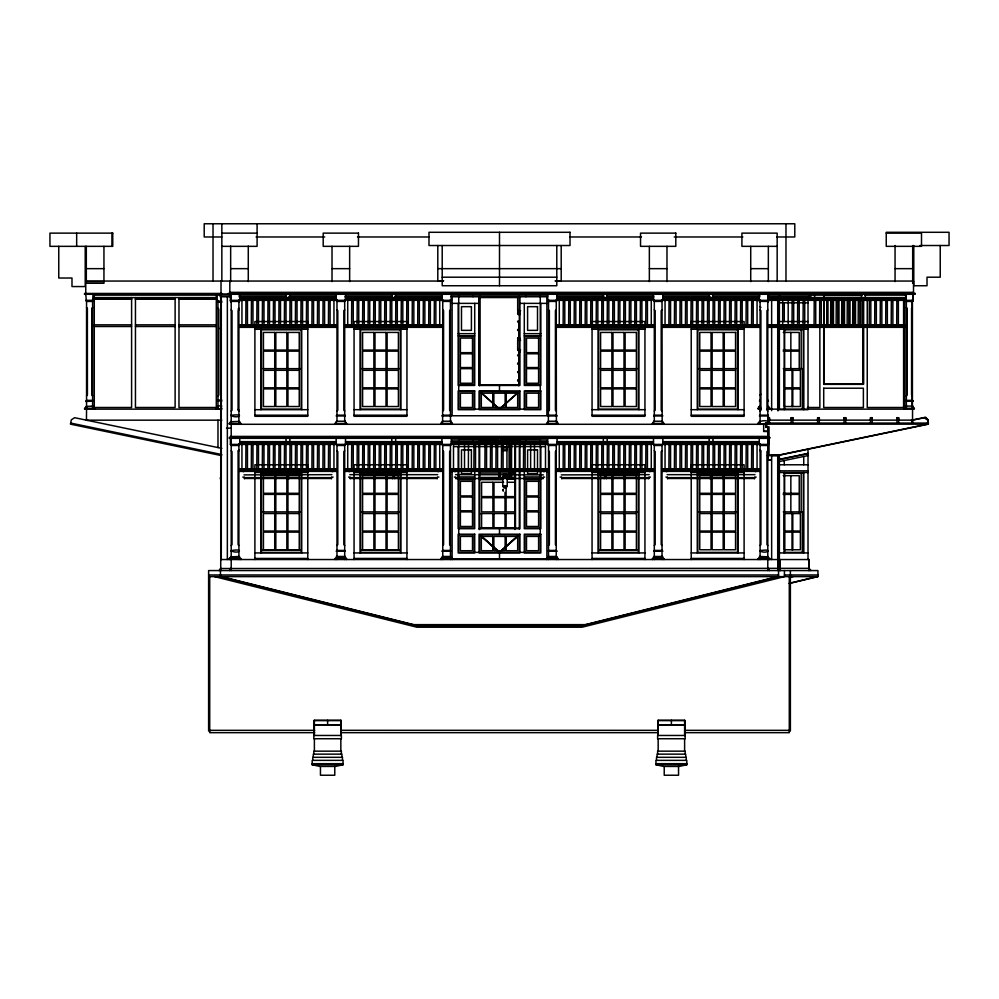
<?xml version="1.0" encoding="UTF-8"?>
<svg xmlns="http://www.w3.org/2000/svg" width="999" height="999" viewBox="0 0 999 999"><rect width="100%" height="100%" fill="white"/><g stroke="black" fill="none" stroke-linecap="round" stroke-linejoin="round"><path stroke-width="1.5" d="M479.12 385.464L479.12 296.765L479.12 385.452L519.88 385.452L519.88 296.753M479.67 296.765L479.67 384.915L519.33 384.902L519.33 295.929M765.734 427.46L765.734 423.064L928.346 423.064L928.346 424.163L777.16 455.656L767.157 455.656M766.832 426.873L766.832 424.163M769.455 420.142L769.455 417.694L767.794 417.694L767.794 419.83L769.442 419.83L769.455 423.101M765.734 425.911L765.734 427.085L768.069 427.085L768.069 460.064L771.103 460.064M769.442 419.83L769.455 417.694M791.196 423.101L791.196 417.694L792.844 417.694L792.856 420.142M792.856 423.101L792.844 417.694M817.644 423.101L817.644 417.694L819.292 417.694L819.292 420.142M819.292 423.101L819.292 417.694M844.093 423.101L844.08 417.694L845.741 417.694L845.741 420.142M845.741 423.101L845.741 417.694M870.529 423.101L870.529 417.694L872.177 417.694L872.189 420.129M872.189 423.101L872.177 417.694M896.977 423.101L896.977 417.694L898.625 417.694L898.625 420.129M898.625 423.101L898.625 417.694M912.537 420.167L912.537 423.264L912.549 409.14M518.506 312.1L517.957 312.774M779.857 568.331L779.969 569.018M239.323 421.428L230.657 421.778M768.256 556.868L759.677 556.48L758.291 558.716L769.592 558.716M768.069 568.331L768.518 569.105M778.546 568.331L779.957 570.566M519.318 391.708L479.67 391.508L479.67 409.14M780.419 570.566L780.306 569.617M653.483 294.28L653.483 300.337L913.236 300.337L912.537 301.436L913.236 294.28L912.549 301.436L906.23 301.436L905.544 294.28L906.23 301.436L905.544 300.337M912.549 301.436L913.236 294.28L912.537 301.436L913.236 300.337M769.455 558.716L769.355 557.966M810.763 570.566L810.489 569.617M86.051 401.036L86.364 400.399M217.507 400.674L217.757 400.075M442.282 415.821L442.532 415.234M548.064 415.821L548.314 415.234M759.615 415.821L759.864 415.234M905.881 400.999L906.13 400.399M86.239 406.468L92.895 406.081L94.268 408.316L84.903 408.316L86.276 406.468M220.729 568.331L219.043 570.566M230.744 556.868L239.323 556.48L240.709 558.716L229.408 558.716M336.763 550.474L336.438 551.161M654.083 550.474L653.771 551.161M229.645 557.966L229.545 558.716M442.257 551.123L442.532 550.474M548.039 551.123L548.314 550.474M239.748 300.337L238.911 301.436L231.156 301.386L230.382 300.337L345.517 300.337L345.517 294.28M238.911 302.26L239.748 301.149L239.748 294.28M345.517 300.337L344.692 301.436L336.938 301.386L336.151 300.337L336.151 294.28M451.298 294.28L451.298 300.337L450.474 301.436L442.719 301.386L441.933 300.337L441.933 294.28M345.517 438.336L345.517 444.405L344.692 445.504L336.938 445.454L336.151 444.405L336.151 438.336M451.298 438.336L451.298 444.405L450.474 445.504L442.719 445.454L441.933 444.405L441.933 438.336M768.618 300.337L767.794 301.436L760.039 301.386L759.252 300.337M767.794 302.26L768.618 301.149L768.618 294.28M768.618 438.336L768.618 444.405L767.794 445.504L760.039 445.454L759.252 444.393L759.252 438.336M336.763 415.234L336.438 415.909M654.083 415.234L653.771 415.909M229.82 422.527L229.545 423.464M758.703 407.38L758.291 408.316L761.113 408.316M759.402 406.768L760.089 406.081L758.84 408.316M92.607 307.492L91.783 308.329L91.783 395.092L92.607 395.916M86.551 395.916L87.413 395.092L87.375 308.329L86.551 307.492M238.087 309.153L238.911 308.329M238.911 309.852L238.087 310.677L238.087 410.239L238.911 411.076M217.982 395.916L218.806 395.092L218.806 309.153L217.982 308.329M231.206 411.076L232.03 410.239L232.03 310.677L231.206 309.852M344.692 309.852L343.868 310.677L343.868 410.239L344.692 411.076M238.087 450.736L238.911 449.912M238.911 450.736L238.087 451.56L238.087 544.667L238.911 545.491M336.975 411.076L337.799 410.239L337.799 310.677L336.975 309.852M450.474 309.852L449.637 310.677L449.637 410.239L450.474 411.076M231.206 545.491L232.03 544.667L232.03 451.56L231.206 450.736M344.692 450.736L343.868 451.56L343.868 544.667L344.692 545.491M442.757 411.076L443.581 410.239L443.581 310.677L442.757 309.852M556.243 309.852L555.419 310.677L555.419 410.239L556.243 411.076M336.975 545.491L337.799 544.667L337.799 451.56L336.975 450.736M450.474 450.736L449.637 451.56L449.637 544.667L450.474 545.491M548.526 411.076L549.363 410.239L549.363 310.677L548.526 309.852M662.025 309.852L661.201 310.677L661.201 410.239L662.025 411.076M442.757 545.491L443.581 544.667L443.581 451.56L442.757 450.736M556.243 450.736L555.419 451.56L555.419 544.667L556.243 545.491M654.308 411.076L655.132 410.239L655.132 310.677L654.308 309.852M767.794 309.852L766.97 310.677L766.97 410.239L767.794 411.076M548.526 545.491L549.363 544.667L549.363 451.56L548.526 450.736M662.025 450.736L661.201 451.56L661.201 544.667L662.025 545.491M760.089 395.092L760.913 394.268M760.089 411.076L760.913 410.239L760.913 310.677L760.089 309.852M654.308 545.491L655.132 544.667L655.132 451.56L654.308 450.736M767.794 450.736L766.97 451.56L766.97 544.667L767.794 545.491M912.412 307.492L911.587 308.329L911.587 395.092L912.412 395.916M906.355 395.916L907.179 395.092L907.179 308.329L906.355 307.492M760.089 545.491L760.913 544.667L760.913 451.56L760.089 450.736M85.452 408.316L86.588 407.28M216.883 408.316L217.982 407.28M229.957 423.464L231.069 421.228M335.739 423.464L336.838 421.228M441.521 423.464L442.619 422.44L442.757 299.575M547.29 423.464L548.389 422.44L548.526 299.575M653.071 423.464L654.17 421.228M758.84 423.464L759.952 421.228M905.256 408.316L906.355 407.28M519.13 391.508L499.5 408.953L479.87 391.508M519.13 534.752L499.5 552.197L479.87 534.752M230.045 422.39L229.408 423.464L240.709 423.464L240.072 422.39M229.683 557.779L230.482 557.267M230.045 569.492L229.508 570.566M758.928 407.242L758.428 408.316M230.482 569.105L230.931 568.331M760.089 400.025L759.402 401.123L760.089 401.123M585.402 624.637L777.434 576.623M789.173 583.316L817.157 576.623M789.36 583.466L817.931 576.623L817.931 570.566L208.616 570.566L208.616 731.018L209.715 731.018M758.79 407.242L759.677 406.081M335.327 766.433L343.044 764.772L343.044 760.364L312.188 760.364L312.188 764.772L319.905 766.433M679.095 766.433L686.812 764.772L686.812 760.364L655.956 760.364L655.956 764.772L663.673 766.433M912.124 423.139L911.513 420.192L924.612 417.47L925.786 417.47L927.996 419.792L928.333 423.064L927.172 423.064M912.199 420.229L925.786 417.47M779.295 454.982L927.247 424.163M779.37 459.328L808.016 453.384M779.37 459.602L808.016 453.633M779.37 461.538L808.016 455.581M790.259 577.21L793.106 576.623M241.945 299.488L240.297 299.2L241.945 299.2L241.945 325.125M252.959 299.488L251.311 299.488M263.986 299.488L262.462 299.513M275 299.488L273.351 299.488M286.014 299.488L284.365 299.488M297.04 299.488L295.379 299.488M308.054 299.488L306.406 299.488M319.068 299.488L317.557 299.513M330.095 299.488L328.434 299.488M346.066 299.2L347.727 299.2L347.727 325.125M369.755 299.488L368.107 299.488M380.644 299.513L379.121 299.488M391.795 299.488L390.147 299.488M402.809 299.488L401.161 299.488M413.836 299.488L412.312 299.513M424.85 299.488L423.201 299.488M435.864 299.488L434.215 299.488M557.617 299.2L559.278 299.2L559.278 325.125M564.785 299.488L563.136 299.488M575.799 299.488L574.15 299.488M586.688 299.513L585.164 299.488M597.839 299.488L596.191 299.488M608.853 299.488L607.205 299.488M619.88 299.488L618.356 299.513M630.893 299.488L629.245 299.488M663.398 299.2L665.047 299.2L665.047 325.125M670.566 299.488L668.905 299.488M681.443 299.513L679.932 299.488M692.594 299.488L690.946 299.488M703.621 299.488L701.96 299.488M714.635 299.488L712.986 299.488M725.649 299.488L724 299.488M736.538 299.513L735.014 299.488M747.689 299.488L746.041 299.488M777.035 299.513L775.661 299.513M810.089 299.513L808.715 299.513M865.184 299.513L863.798 299.513M903.745 299.513L902.372 299.513M241.945 443.544L240.297 443.269L241.945 443.269L241.945 469.193M247.452 443.544L245.804 443.544M252.959 443.544L251.311 443.544M258.479 443.544L256.818 443.544M263.986 443.544L262.462 443.581M269.355 443.581L267.844 443.544M275 443.544L273.351 443.544M280.507 443.544L278.858 443.544M286.014 443.544L284.365 443.544M291.533 443.544L289.872 443.544M297.04 443.544L295.379 443.544M302.547 443.544L300.899 443.544M308.054 443.544L306.406 443.544M313.561 443.544L311.913 443.544M319.068 443.544L317.557 443.581M324.45 443.581L322.927 443.544M330.095 443.544L328.434 443.544M347.727 443.544L346.066 443.269L347.727 443.269L347.727 469.193M353.234 443.544L351.573 443.544M358.741 443.544L357.093 443.544M364.248 443.544L362.6 443.544M369.755 443.544L368.107 443.544M375.262 443.544L373.751 443.581M380.644 443.581L379.121 443.544M386.288 443.544L384.627 443.544M391.795 443.544L390.147 443.544M397.302 443.544L395.654 443.544M402.809 443.544L401.161 443.544M408.329 443.544L406.668 443.544M413.836 443.544L412.312 443.581M419.205 443.581L417.694 443.544M424.85 443.544L423.201 443.544M430.357 443.544L428.708 443.544M435.864 443.544L434.215 443.544M453.496 443.544L451.848 443.269L453.496 443.269L453.496 469.193M464.523 443.544L462.862 443.269L464.523 443.269L464.523 469.193M475.399 443.581L473.888 443.544M486.55 443.544L484.902 443.544M492.057 443.544L490.409 443.544M497.577 443.544L495.916 443.544M503.084 443.544L501.423 443.544M525.112 443.544L523.601 443.581M530.494 443.581L528.971 443.269L530.631 443.269L530.631 469.193M559.278 443.544L557.617 443.269L559.278 443.269L559.278 469.193M564.785 443.544L563.136 443.544M570.292 443.544L568.643 443.544M575.799 443.544L574.15 443.544M581.306 443.544L579.795 443.581M586.688 443.581L585.164 443.544M592.332 443.544L590.671 443.544M597.839 443.544L596.191 443.544M603.346 443.544L601.698 443.544M608.853 443.544L607.205 443.544M614.373 443.544L612.712 443.544M619.88 443.544L618.356 443.581M625.249 443.581L623.738 443.544M630.893 443.544L629.245 443.544M636.4 443.544L634.752 443.544M641.907 443.544L640.259 443.544M647.427 443.544L645.766 443.544M665.047 443.544L663.398 443.269L665.047 443.269L665.047 469.193M670.566 443.544L668.905 443.544M676.073 443.544L674.55 443.581M681.443 443.581L679.932 443.544M687.087 443.544L685.439 443.544M692.594 443.544L690.946 443.544M698.101 443.544L696.453 443.544M703.621 443.544L701.96 443.544M709.128 443.544L707.467 443.544M714.635 443.544L712.986 443.544M720.142 443.544L718.493 443.544M725.649 443.544L724 443.544M731.156 443.544L729.645 443.581M736.538 443.581L735.014 443.544M742.182 443.544L740.521 443.544M747.689 443.544L746.041 443.544M753.196 443.544L751.548 443.544M911.513 420.192L912.699 420.079M221.84 233.129L257.093 233.129M886.25 233.129L921.503 233.129L921.503 246.341L886.25 246.341L886.25 232.292L949.05 232.292L949.05 245.517L919.942 245.517M221.84 236.975L204.208 236.975L204.208 223.764L794.792 223.764L794.792 236.975L776.623 236.975M256.081 236.975L324.725 236.975M357.492 236.975L429.258 236.975M569.667 236.975L641.433 236.975M674.2 236.975L742.844 236.975M221.84 246.341L257.093 246.341L257.093 223.764M777.16 246.341L741.907 246.341L741.907 233.129L777.16 233.129L777.16 281.056M86.314 268.656L103.946 268.656M230.657 268.656L248.276 268.656M332.018 268.656L349.65 268.656M437.799 268.656L561.201 268.656M649.35 268.656L666.982 268.656M750.724 268.656L768.343 268.656M895.054 268.656L912.686 268.656M442.207 277.198L556.793 277.198M443.668 280.781L437.799 280.781L437.799 245.517M555.332 280.781L561.201 280.781L561.201 245.517M443.181 281.056L85.764 281.056L85.764 293.444M555.319 281.056L913.511 281.056L913.511 293.444M86.314 281.606L103.946 281.606M229.82 292.345L913.511 292.345M221.84 293.444L84.515 293.444L84.515 294.28L221.84 294.28M221.016 294.006L230.382 294.006M94.156 295.105L231.206 295.092M238.911 295.092L286.401 295.105M289.51 295.105L336.176 295.105M345.517 295.105L392.17 295.105M395.279 295.105L441.945 295.105M451.286 295.105L547.714 295.105M557.055 295.105L603.721 295.105M606.83 295.105L653.483 295.105M662.824 295.105L709.49 295.105M712.599 295.105L760.089 295.092M767.794 295.092L823.988 295.105L823.988 324.663M824.35 295.105L861.475 295.105M864.922 295.105L906.355 295.105M823.713 295.442L861.987 295.442M231.194 296.753L220.18 296.753L220.18 295.105M238.986 296.753L286.401 296.753M288.848 296.753L336.176 296.753M344.955 296.753L392.17 296.753M394.83 296.753L441.945 296.753M450.936 296.753L547.714 296.753M557.055 296.753L603.896 296.753M606.83 296.753L653.846 296.753M662.824 296.753L710.039 296.753M712.599 296.753L759.989 296.753M767.794 296.753L809.665 296.753L809.665 295.105M479.67 297.14L519.468 297.14M94.268 297.577L216.296 297.577M239.748 297.577L336.151 297.577M345.517 297.577L441.933 297.577M479.532 297.552L517.832 297.552M557.067 297.577L653.483 297.577M662.849 297.577L759.252 297.577M768.618 297.577L905.531 297.577M94.268 298.963L131.593 298.963M135.452 298.963L175.112 298.963M178.971 298.963L216.296 298.963M239.748 298.963L336.151 298.963M345.517 298.963L441.933 298.963M557.067 298.963L653.483 298.963M662.849 298.963L759.252 298.963M768.618 298.963L905.531 298.963M94.268 299.238L131.593 299.238M135.452 299.238L175.112 299.238M178.971 299.238L216.296 299.238M768.618 299.513L905.531 299.513M85.739 300.337L93.444 300.337L93.431 294.28L92.745 301.436L86.426 301.436L85.739 294.28M347.078 300.337L451.298 300.337M547.702 294.28L547.702 300.337L651.922 300.337M217.158 295.092L217.158 301.149L221.84 301.149M221.84 302.26L217.982 302.26L217.158 301.149M779.37 302.809L803.733 302.809M805.157 302.809L808.016 302.809M452.122 303.371L479.12 303.371M519.88 303.371L546.878 303.371M520.616 310.739L517.682 310.739L517.682 296.753M518.219 310.851L519.88 310.851M518.219 311.064L519.88 311.064M517.794 311.863L519.88 311.863M518.781 312.774L517.682 312.774L517.682 313.611M517.794 313.798L519.88 313.798M518.219 314.61L519.88 314.61M779.37 321.541L803.733 321.541M805.157 321.541L808.154 321.541M518.781 322.028L517.682 322.028L517.682 321.203L518.781 321.203L518.781 340.035M94.268 324.85L131.593 324.85M135.452 324.85L175.112 324.85M178.971 324.85L216.296 324.85M238.911 324.85L336.975 324.85M344.692 324.85L442.757 324.85M556.243 324.85L654.308 324.85M662.025 324.85L760.089 324.85M767.794 324.85L906.355 324.85M238.911 325.125L336.975 325.125M344.692 325.125L442.757 325.125M556.243 325.125L654.308 325.125M662.025 325.125L760.089 325.125M767.794 325.125L906.355 325.125M94.268 326.511L131.593 326.511M135.452 326.511L175.112 326.511M178.971 326.511L216.296 326.511M238.911 326.511L336.975 326.511M344.692 326.511L442.757 326.511M556.243 326.511L654.308 326.511M662.025 326.511L760.089 326.511M767.794 326.511L906.355 326.511M238.911 326.785L336.975 326.785M344.692 326.785L442.757 326.785M556.243 326.785L654.308 326.785M662.025 326.785L760.089 326.785M767.794 326.785L906.355 326.785M238.911 327.335L336.975 327.335M344.692 327.335L442.757 327.335M556.243 327.335L654.308 327.335M662.025 327.335L760.089 327.335M767.794 327.335L906.355 327.335M221.291 327.61C219.955 326.91 219.955 329.957 221.291 329.258M518.781 328.808L517.957 329.633M254.895 329.258L307.779 329.258M354.058 329.258L406.943 329.258M592.057 329.258L644.942 329.258M691.221 329.258L744.105 329.258M779.37 329.258L808.016 329.258M518.781 329.633L517.682 329.633L517.682 330.457L518.781 330.457M784.028 329.807L803.346 329.807L803.346 409.14M783.253 332.43L799.225 332.43L799.225 350.062L783.253 350.062M458.179 333.666L474.712 333.666M524.288 333.666L540.821 333.666M458.179 335.876L474.712 335.876M524.288 335.876L540.821 335.876M458.728 336.426L474.163 336.426L474.163 384.902L458.728 384.902M540.272 336.426L524.837 336.426L524.837 384.902L540.272 384.902M518.781 337.237L517.957 338.062M518.781 338.062L517.682 338.062L517.682 338.886L518.781 338.886M518.056 338.236L519.88 338.236M518.543 339.31L519.88 339.31M518.543 339.573L519.88 339.573M518.056 340.11L519.88 340.11M520.616 340.322L517.682 340.322L517.682 349.937L520.616 349.937M518.294 350.249L519.88 350.249M518.294 350.711L519.88 350.711M783.253 351.161L799.225 351.161L799.225 368.656M518.868 351.948L519.88 351.948M518.781 355.731L517.682 355.731L517.682 354.907M518.781 362.512L517.957 363.336M518.781 364.16L517.682 364.16L517.682 363.336M261.501 368.656L301.174 368.656M360.664 368.656L400.337 368.656M598.663 368.656L638.336 368.656M697.826 368.656L737.499 368.656M783.253 368.656L802.334 368.656L802.334 409.14M518.781 370.929L517.957 371.765M518.781 371.765L517.682 371.765L517.682 372.59L518.781 372.59M518.781 379.358L517.957 380.182M518.781 380.182L517.682 380.182L517.682 381.019L518.781 381.019M458.728 391.508L474.163 391.508L474.163 409.14M540.272 391.508L524.837 391.508L524.837 409.14M217.932 400.025L221.84 400.025M86.588 400.349L92.657 400.349M906.355 400.349L912.462 400.349M221.84 401.123L217.295 400.811M767.794 401.123L768.481 401.123L767.844 400.025M85.902 401.448L93.307 401.136M221.84 406.081C217.57 404.445 211.988 410.689 221.84 408.316M807.467 407.492L819.854 407.492L819.854 326.511M768.905 408.316L769.63 408.054L768.955 407.242M84.653 409.14L84.653 408.316L84.628 409.14L221.84 409.14M761.051 409.14L758.154 409.14L758.154 408.316M767.282 409.14L914.347 409.14L914.347 408.316M254.895 409.69L307.779 409.69M354.058 409.69L406.943 409.69M592.057 409.69L644.942 409.69M691.221 409.69L744.105 409.69M336.938 415.172L344.742 415.172M254.895 415.197L307.779 415.197M354.058 415.197L406.943 415.197M442.707 415.172L450.512 415.172M548.488 415.172L556.293 415.172M592.057 415.197L644.942 415.197M662.062 415.172L654.258 415.172M691.221 415.197L744.105 415.197M760.089 415.172L767.844 415.172M791.196 419.83L792.844 419.83M817.644 419.83L819.292 419.83M844.08 419.83L845.741 419.83M870.529 419.83L872.177 419.83M896.977 419.83L898.625 419.83M221.84 420.167L86.451 420.167L86.551 409.14M912.674 420.129L767.794 420.142L767.794 417.694M766.121 423.464C748.326 425.599 765.833 416.758 769.592 422.952M928.346 424.163L765.734 424.163L765.734 423.064M766.233 424.288L229.27 424.288L229.27 423.464M765.734 426.873L769.043 426.873L769.043 454.982L780.394 454.982M226.511 428.146L231.194 428.146M763.661 431.218L768.069 431.218L768.069 427.085M768.069 431.493L763.661 431.493L763.661 424.288M767.794 436.413L230.382 436.413L230.382 437.512M497.977 439.173L458.728 439.173L458.728 552.385L540.272 552.385L540.272 439.173L501.023 439.173M479.67 440.059L498.064 440.059M500.774 440.134L515.059 440.059M479.67 440.384L498.613 440.384M500.474 440.384L519.468 440.384M239.748 441.645L336.151 441.645M345.517 441.645L441.933 441.645M451.298 441.645L547.702 441.645M557.067 441.645L653.483 441.645M662.849 441.645L759.252 441.645M239.748 443.019L336.151 443.019M345.517 443.019L441.933 443.019M451.298 443.019L547.702 443.019M557.067 443.019L653.483 443.019M662.849 443.019L759.252 443.019M468.506 443.581L470.029 443.269L468.506 443.244L468.369 469.193M230.382 438.336L230.382 444.405L345.517 444.405M347.078 444.405L451.298 444.405M452.847 444.405L546.153 444.405M547.702 438.336L547.702 444.405L651.922 444.405M653.483 438.336L653.483 444.405L768.618 444.405M453.633 446.603L479.12 446.603M480.594 446.603L502.235 446.603M508.416 446.603L513.049 446.603M515.472 446.603L518.044 446.603M519.88 446.603L545.367 446.603M502.809 446.84L507.217 446.84M503.346 446.953L506.68 446.953M503.346 447.165L506.68 447.165M502.909 447.964L507.105 447.964M502.909 449.9L507.105 449.9M503.346 450.711L506.68 450.711M771.103 459.79L768.069 459.79L768.069 455.656M779.37 464.785L808.154 464.785M238.911 468.918L336.975 468.918M344.692 468.918L442.757 468.918M450.474 468.918L548.526 468.918M556.243 468.918L654.308 468.918M662.025 468.918L760.089 468.918M238.911 469.193L336.975 469.193M344.692 469.193L442.757 469.193M450.474 469.193L548.526 469.193M556.243 469.193L654.308 469.193M662.025 469.193L760.089 469.193M238.911 470.566L336.975 470.566M344.692 470.566L442.757 470.566M450.474 470.566L548.526 470.566M556.243 470.566L654.308 470.566M662.025 470.566L760.089 470.566M238.911 470.841L336.975 470.841M344.692 470.841L442.757 470.841M450.474 470.841L548.526 470.841M556.243 470.841L654.308 470.841M662.025 470.841L760.089 470.841M779.37 470.841L808.016 470.841M242.22 471.041L244.705 471.041M286.713 471.041L289.186 471.041M331.193 471.041L333.678 471.041M348.002 471.041L350.474 471.041M392.482 471.041L394.967 471.041M436.975 471.041L439.448 471.041M453.771 471.041L456.256 471.041M498.264 471.041L500.736 471.041M542.744 471.041L545.229 471.041M559.552 471.041L562.025 471.041M604.033 471.041L606.518 471.041M648.526 471.041L650.998 471.041M665.322 471.041L667.807 471.041M709.814 471.041L712.287 471.041M754.295 471.041L756.78 471.041M238.911 471.391L336.975 471.391M344.692 471.391L442.757 471.391M450.474 471.391L548.526 471.391M556.243 471.391L654.308 471.391M662.025 471.391L760.089 471.391M243.057 471.59L243.856 471.59M287.55 471.59L288.349 471.59M332.03 471.59L332.829 471.59M348.838 471.59L349.638 471.59M393.319 471.59L394.118 471.59M437.812 471.59L438.611 471.59M454.62 471.59L455.407 471.59M543.593 471.59L544.38 471.59M560.389 471.59L561.188 471.59M604.882 471.59L605.681 471.59M649.362 471.59L650.162 471.59M666.171 471.59L666.97 471.59M710.651 471.59L711.45 471.59M755.144 471.59L755.943 471.59M254.895 472.502L307.779 472.502M354.058 472.502L406.943 472.502M592.057 472.502L644.942 472.502M691.221 472.502L744.105 472.502M779.37 472.502L808.016 472.502M479.47 473.051L514.91 473.051M784.028 473.051L803.346 473.051L803.346 552.385L783.641 552.385M503.184 474.338L506.843 474.338M503.671 475.412L506.356 475.412M287.949 475.661L299.238 475.661L299.238 493.294L287.949 493.294L287.949 478.608M503.671 475.674L506.356 475.774M711.051 475.661L699.762 475.661L699.762 493.294L711.051 493.294L711.051 478.608M783.253 475.661L799.225 475.661L799.225 493.294L783.253 493.294M503.184 476.211L506.843 476.211M503.184 476.573L504.095 476.573M505.919 476.573L506.843 476.573M502.809 476.798L507.217 476.798M458.179 476.91L474.712 476.91M524.288 476.91L540.821 476.91M242.794 477.097L244.131 477.097M287.287 477.097L288.611 477.097M331.768 477.097L333.092 477.097M348.576 477.097L349.9 477.097M393.057 477.097L394.393 477.097M437.537 477.097L438.873 477.097M454.345 477.097L455.681 477.097M498.838 477.097L500.162 477.097M543.319 477.097L544.655 477.097M560.127 477.097L561.463 477.097M604.607 477.097L605.943 477.097M649.1 477.097L650.424 477.097M665.908 477.097L667.232 477.097M710.389 477.097L711.713 477.097M754.869 477.097L756.206 477.097M221.291 477.46C219.955 476.76 219.955 479.807 221.291 479.108M288.911 477.372L289.048 478.733M392.757 477.372L392.619 478.733M394.68 477.372L394.817 478.733M479.47 477.46L502.584 477.46M507.205 477.46L514.91 477.46M604.183 477.372L604.183 478.733M606.243 477.372L606.381 478.733M710.089 477.372L709.952 478.733M244.43 477.647L331.468 477.647M350.199 477.647L437.25 477.647M561.75 477.647L648.801 477.647M667.532 477.647L754.57 477.647M244.43 478.484L331.468 478.484M350.199 478.484L437.25 478.484M455.981 478.484L543.019 478.484M561.75 478.484L648.801 478.484M667.532 478.484L754.57 478.484M507.217 478.671L514.56 478.671M507.217 478.946L514.56 478.946M458.179 479.108L474.712 479.108M479.12 479.108L503.271 479.108M524.288 479.108L540.821 479.108M458.728 479.657L474.163 479.657L474.163 528.146L458.728 528.146M479.67 479.657L502.547 479.657M540.272 479.657L524.837 479.657L524.837 528.146L540.272 528.146M503.633 482.28L493.993 482.28L493.993 496.603L505.007 496.603L505.007 492.307M507.517 482.28L514.585 482.28M502.809 486.038L507.217 486.038M503.421 486.813L506.593 486.725M503.421 487.175L504.22 487.175M505.806 487.175L506.593 487.175M503.983 488.036L506.031 488.036M783.253 494.393L799.225 494.393L799.225 511.888M514.585 496.603L506.106 496.603L506.106 486.575M514.585 497.702L506.106 497.702L506.106 511.888L514.585 511.888M261.501 511.888L301.174 511.888M360.664 511.888L400.337 511.888M598.663 511.888L638.336 511.888M697.826 511.888L737.499 511.888M783.253 511.888L802.334 511.888L802.334 552.385M479.67 513.536L514.76 513.536M514.585 527.722L506.106 527.722L506.106 513.536M479.67 528.146L519.33 528.146M479.12 528.696L519.88 528.696L519.88 439.997M458.728 534.752L474.163 534.752L474.163 552.385M479.67 552.385L479.67 534.752L519.33 534.752L519.33 552.385M540.272 534.752L524.837 534.752L524.837 552.385M261.501 550.174L301.174 550.174M336.938 550.424L344.742 550.424M360.664 550.174L400.337 550.174M598.663 550.174L638.336 550.174M442.707 550.424L450.512 550.424M548.488 550.424L556.293 550.424M654.258 550.424L662.062 550.424M254.895 552.934L307.779 552.934M354.058 552.934L406.943 552.934M592.057 552.934L644.942 552.934M691.221 552.934L744.105 552.934M779.37 552.934L808.016 552.934M239.048 557.679L231.069 557.679L231.069 556.48M442.619 557.679L450.611 557.679L450.611 556.48M548.389 557.679L556.381 557.679M662.162 557.679L654.17 557.679L654.17 556.48M254.895 558.441L307.779 558.441M354.058 558.441L406.943 558.441M592.057 558.441L644.942 558.441M691.221 558.441L744.105 558.441M220.729 559.54L809.115 559.54L809.115 570.566M208.616 574.974L778.546 574.974M784.44 574.974L817.931 574.974M208.616 576.623L817.931 576.623M412.5 624.637L586.5 624.637M314.385 720.554L341.109 720.554M658.166 720.554L684.615 720.554M314.111 724.737L341.109 724.737M657.891 724.737L684.889 724.737M314.385 724.962L340.834 724.962M658.166 724.962L684.615 724.962M209.715 730.331L314.673 730.331M340.834 730.306L658.166 730.331M684.615 730.331L789.285 730.331M789.285 731.018L790.384 731.018L790.384 570.566M314.673 732.667L209.715 732.667L209.715 576.623M340.834 732.667L658.166 732.667M684.615 732.667L789.285 732.667L789.285 576.623M312.188 763.673L343.044 763.673M655.956 763.673L686.812 763.673M312.188 764.772L343.044 764.772M655.956 764.772L686.812 764.772M825.236 299.513L826.76 299.2L826.76 325.125M786.675 299.513L788.186 299.2L788.186 325.125M781.031 299.488L782.679 299.2L782.679 325.125M771.665 299.2L770.142 299.513M757.055 299.488L758.703 299.2L757.055 299.2L757.055 325.125M652.934 299.2L651.273 299.2L651.273 325.125M441.383 299.2L439.722 299.2L439.722 325.125M335.602 299.2L333.953 299.2L333.953 325.125M757.055 443.544L758.703 443.269L757.055 443.269L757.055 469.193M651.273 443.544L652.934 443.269L651.273 443.269L651.273 469.193M545.504 443.544L547.152 443.269L545.504 443.269L545.504 469.193M534.477 443.544L536.138 443.269L534.477 443.269L534.477 469.193M506.943 443.544L508.591 443.269L506.943 443.269L506.943 469.193M439.722 443.544L441.383 443.269L439.722 443.269L439.722 469.193M333.953 443.544L335.602 443.269L333.953 443.269L333.953 469.193M86.326 420.129L87.937 420.467M221.84 448.364L74.588 417.694L71.329 419.83L70.43 424.138L221.616 455.631M70.654 423.064L221.84 454.557M768.343 406.768L769.492 407.567M240.21 422.39L239.236 421.615M221.578 576.623L413.611 624.637M214.56 576.623L416.895 627.21L582.105 627.21L784.44 576.623L784.44 570.566M928.071 420.492L924.612 417.47M768.955 569.492L769.492 570.566M924.412 417.694L927.671 419.83L928.346 423.064M912.636 400.399L912.949 401.086M768.019 415.234L768.331 415.909M662.237 415.234L662.562 415.909M556.468 415.234L556.78 415.909M662.237 550.474L662.562 551.161M450.686 415.234L450.999 415.909M556.468 550.474L556.78 551.161M344.917 415.234L345.229 415.909M450.686 550.474L450.999 551.161M344.917 550.474L345.229 551.161M92.832 400.399L93.144 401.086M479.67 391.508L499.5 409.328L519.33 391.508L519.33 409.14M479.67 534.752L499.5 552.385L519.33 534.752L499.5 552.572L479.67 534.94M912.412 407.28L913.511 408.316M767.794 407.28L769.043 408.316M769.043 423.464L767.931 421.228M663.261 423.464L662.162 422.44L662.025 299.575M557.479 423.464L556.381 422.44L556.243 299.575M451.71 423.464L450.611 421.228M345.929 423.464L344.83 421.228M238.911 422.44L240.16 423.464M92.607 407.28L93.719 408.316M760.089 306.668L760.913 307.505M760.089 449.912L760.913 450.736M238.087 409.415L238.911 410.239M809.665 569.018L809.39 568.331L220.467 568.518M760.089 302.26L759.252 301.149L759.252 294.28M653.483 300.337L654.308 301.436L662.062 301.386L662.849 300.337L662.849 294.28M547.702 300.337L548.526 301.436L556.281 301.386L557.067 300.337L557.067 294.28M653.483 444.405L654.308 445.504L662.062 445.454L662.849 444.405L662.849 438.336M547.702 444.405L548.526 445.504L556.281 445.454L557.067 444.405L557.067 438.336M231.206 302.26L230.382 301.149L230.382 294.28M230.382 444.393L231.206 445.504L238.961 445.454L239.748 444.393L239.748 438.336M503.246 491.046L503.046 489.423L503.096 490.646M896.977 417.694L896.977 420.129M870.529 417.694L870.529 420.129M844.08 417.694L844.093 420.142M817.644 417.694L817.644 420.142M791.196 417.694L791.196 420.142M940.234 245.517L940.234 277.198L927.01 277.198L927.01 285.739L913.785 285.739L913.785 245.517M913.098 401.136L905.668 401.136M912.686 245.517L912.686 283.254M912.412 300.15L912.412 407.679M912.137 300.736L912.137 406.044M906.355 299.725L906.355 407.679M904.707 299.962L904.707 324.85M904.707 326.511L904.707 407.492L867.244 407.492L867.244 326.511M904.42 408.316L904.42 409.14M903.596 299.962L903.596 324.85M903.596 326.511L903.596 407.492M898.376 325.125L898.376 299.2L896.865 299.176L896.715 325.125M895.054 245.517L895.054 281.606M892.869 325.125L892.869 299.2L891.345 299.176L891.208 325.125M887.349 325.125L887.349 299.2L885.838 299.176L885.701 325.125M881.842 325.125L881.842 299.2L880.331 299.176L880.194 325.125M876.335 325.125L876.335 299.2L874.824 299.176L874.687 325.125M870.828 325.125L870.828 299.2L869.317 299.176L869.18 325.125M867.244 299.962L867.244 324.85M865.321 294.28L865.321 297.577M863.523 300.674L863.523 384.265M863.386 299.712L863.386 384.353L823.713 384.353L823.713 295.105M863.111 299.775L863.111 324.663M863.111 327.784L863.111 383.803L824 383.803L823.988 327.784M861.463 294.28L861.463 297.577M861.038 299.488L861.038 325.125M859.814 325.125L859.814 299.2L858.291 299.176L858.153 325.125M855.531 299.488L855.531 325.125M854.295 325.125L854.295 299.2L852.784 299.176L852.646 325.125M853.883 299.488L853.883 325.125M850.024 299.488L850.024 325.125M848.788 325.125L848.788 299.2L847.277 299.176L847.14 325.125M844.517 299.488L844.517 325.125M843.281 325.125L843.281 299.2L841.77 299.176L841.633 325.125M842.856 299.488L842.856 325.125M838.998 299.488L838.998 325.125M837.774 325.125L837.774 299.2L836.263 299.176L836.126 325.125M833.491 299.488L833.491 325.125M832.267 325.125L832.267 299.2L830.743 299.176L830.606 325.125M831.842 299.488L831.842 325.125M827.984 299.488L827.984 325.125M821.24 325.125L821.24 299.2L819.729 299.176L819.592 325.125M815.733 325.125L815.733 299.2L814.222 299.176L814.085 325.125M814.635 294.28L814.635 297.577M810.776 294.28L810.776 297.577M808.84 294.28L808.84 295.105M808.84 559.54L808.84 570.566M808.016 296.753L808.016 324.575M808.016 449.238L808.016 559.615M804.719 325.125L804.719 299.2L803.208 299.176L803.059 325.125M803.733 329.258L803.733 409.69M803.733 456.481L803.733 464.785M803.733 472.502L803.733 552.934M801.173 329.807L801.173 368.743M801.173 473.051L801.173 511.988M799.212 325.125L799.212 299.2L797.689 299.176L797.552 325.125M793.693 325.125L793.693 299.2L792.182 299.176L792.045 325.125M792.794 370.304L792.794 387.799M792.794 388.898L792.794 406.531M792.794 513.536L792.794 531.031M792.794 532.13L792.794 549.762M792.02 370.304L792.02 387.799M792.02 388.898L792.02 406.531M792.02 513.536L792.02 531.031M792.02 532.13L792.02 549.762M790.846 332.43L790.846 350.062M790.846 351.161L790.846 368.656M790.846 475.661L790.846 493.294M790.846 494.393L790.846 511.888M785.976 223.764L785.976 281.056M784.64 329.807L784.64 409.14M784.64 473.051L784.64 552.385M784.252 302.809L784.252 321.541M784.252 329.258L784.252 409.69M784.252 460.527L784.252 464.785M784.252 472.502L784.252 552.934M780.057 295.105L780.057 296.753M779.819 559.54L779.819 569.18M779.707 559.54L779.744 569.53M779.37 296.753L779.37 324.575M779.37 455.194L779.37 559.615M778.82 295.105L778.82 296.753M778.546 570.566L778.546 576.623L581.668 625.836L417.332 625.836L220.454 576.623L220.454 570.566M778.271 296.753L778.271 410.676M778.271 570.566L778.271 455.432L771.653 455.432L771.653 559.54M777.984 559.54L777.984 569.18M777.709 296.753L777.709 410.676M777.709 455.432L777.709 559.54M771.653 296.753L771.653 410.676M769.73 408.316L769.73 409.14M769.73 558.716L769.73 559.54M768.343 246.341L768.343 281.606M768.481 415.959L759.402 415.959M767.931 406.081L767.931 407.28M767.931 556.48L767.931 557.679L759.952 557.679L759.952 556.48M767.794 294.28L767.794 423.064M767.794 427.322L767.794 437.512M767.794 438.336L767.794 558.004M767.794 558.716L767.794 570.566M760.089 299.575L760.089 422.777M760.089 443.693L760.089 557.979M760.089 558.716L760.089 559.54M758.154 423.464L758.154 424.288M758.154 558.716L758.154 559.54M754.982 474.65L667.12 474.65M754.57 477.397L754.57 478.733M753.196 325.125L753.196 299.2L751.685 299.176L751.548 325.125M753.196 469.193L753.196 443.269L751.685 443.244L751.548 469.193M750.724 246.341L750.724 281.606M747.689 325.125L747.689 299.2L746.178 299.176L746.041 325.125M747.689 469.193L747.689 443.269L746.178 443.244L746.041 469.193M744.105 324.65L744.105 321.541L691.221 321.541L691.221 324.65M744.105 559.54L744.105 464.785L691.221 464.785L691.221 559.54M742.182 325.125L742.182 299.2L740.671 299.176L740.521 325.125M742.182 469.193L742.182 443.269L740.671 443.244L740.521 469.193M738.049 329.258L738.049 409.69M738.049 472.502L738.049 552.934M736.675 325.125L736.675 299.2L735.152 299.176L735.014 325.125M736.675 469.193L736.675 443.269L735.152 443.244L735.014 469.193M735.564 368.656L735.564 351.161L724.275 351.161L724.275 368.656M735.564 511.888L735.564 494.393L724.275 494.393L724.275 511.888M731.156 325.125L731.156 299.2L729.645 299.176L729.507 325.125M731.156 469.193L731.156 443.269L729.645 443.244L729.507 469.193M725.649 325.125L725.649 299.2L724.138 299.176L724 325.125M725.649 469.193L725.649 443.269L724.138 443.244L724 469.193M723.176 368.656L723.176 351.161L712.15 351.161L712.15 368.656M723.176 511.888L723.176 494.393L712.15 494.393L712.15 511.888M720.142 325.125L720.142 299.2L718.631 299.176L718.493 325.125M720.142 469.193L720.142 443.269L718.631 443.244L718.493 469.193M714.635 325.125L714.635 299.2L713.124 299.176L712.986 325.125M714.635 469.193L714.635 443.269L713.124 443.244L712.986 469.193M712.986 294.28L712.986 297.577M712.986 438.336L712.986 441.645M711.051 368.656L711.051 351.161L699.762 351.161L699.762 368.656M711.051 511.888L711.051 494.393L699.762 494.393L699.762 511.888M709.128 294.28L709.128 297.577M709.128 325.125L709.128 299.2L707.604 299.176L707.467 325.125M709.128 438.336L709.128 441.645M709.128 469.193L709.128 443.269L707.604 443.244L707.467 469.193M703.621 325.125L703.621 299.2L702.097 299.176L701.96 325.125M703.621 469.193L703.621 443.269L702.097 443.244L701.96 469.193M698.101 325.125L698.101 299.2L696.59 299.176L696.453 325.125M698.101 469.193L698.101 443.269L696.59 443.244L696.453 469.193M697.277 329.258L697.277 409.69M697.277 472.502L697.277 552.934M692.594 325.125L692.594 299.2L691.083 299.176L690.946 325.125M692.594 469.193L692.594 443.269L691.083 443.244L690.946 469.193M687.087 325.125L687.087 299.2L685.576 299.176L685.439 325.125M687.087 469.193L687.087 443.269L685.576 443.244L685.439 469.193M686.263 760.364L686.263 757.317L656.518 757.317L656.518 760.364M685.714 757.317L685.714 754.145L657.067 754.145L657.067 757.317M685.164 754.145L685.164 751.161L657.617 751.161L657.617 754.145M684.889 735.426L684.889 720.329L657.891 720.329L657.891 735.426M684.615 720.354L684.615 735.464M684.615 738.736L684.615 751.161M681.58 325.125L681.58 299.2L680.069 299.176L679.932 325.125M681.58 469.193L681.58 443.269L680.069 443.244L679.932 469.193M676.073 325.125L676.073 299.2L674.55 299.176L674.412 325.125M676.073 469.193L676.073 443.269L674.55 443.244L674.412 469.193M671.39 720.329L671.39 724.962M670.566 325.125L670.566 299.2L669.043 299.176L668.905 325.125M670.566 469.193L670.566 443.269L669.043 443.244L668.905 469.193M667.532 477.397L667.532 478.733M666.982 246.341L666.982 281.606M663.948 423.464L663.948 424.288M663.948 558.716L663.948 559.54M662.712 415.959L653.621 415.959M662.712 551.211L653.621 551.211M662.025 444.543L662.025 557.979M662.025 558.716L662.025 559.54M658.166 720.354L658.166 735.464M658.166 738.736L658.166 751.161M654.308 299.575L654.308 421.353M654.308 444.543L654.308 557.979M654.308 558.716L654.308 559.54M652.384 423.464L652.384 424.288M652.384 558.716L652.384 559.54M649.35 246.341L649.35 281.606M649.213 474.65L561.338 474.887M648.801 477.397L648.801 478.733M647.427 325.125L647.427 299.2L645.903 299.176L645.766 325.125M647.427 469.193L647.427 443.269L645.903 443.244L645.766 469.193M644.942 324.65L644.942 321.541L592.057 321.541L592.057 324.65M644.942 559.54L644.942 464.785L592.057 464.785L592.057 559.54M641.907 325.125L641.907 299.2L640.396 299.176L640.259 325.125M641.907 469.193L641.907 443.269L640.396 443.244L640.259 469.193M638.885 329.258L638.885 409.69M638.885 472.502L638.885 552.934M636.4 325.125L636.4 299.2L634.889 299.176L634.752 325.125M636.4 368.656L636.4 351.161L625.112 351.161L625.112 368.656M636.4 469.193L636.4 443.269L634.889 443.244L634.752 469.193M636.4 511.888L636.4 494.393L625.112 494.393L625.112 511.888M630.893 325.125L630.893 299.2L629.382 299.176L629.245 325.125M630.893 469.193L630.893 443.269L629.382 443.244L629.245 469.193M625.386 325.125L625.386 299.2L623.875 299.176L623.738 325.125M625.386 469.193L625.386 443.269L623.875 443.244L623.738 469.193M624.013 368.656L624.013 351.161L612.986 351.161L612.986 368.656M624.013 511.888L624.013 494.393L612.986 494.393L612.986 511.888M619.88 325.125L619.88 299.2L618.356 299.176L618.219 325.125M619.88 469.193L619.88 443.269L618.356 443.244L618.219 469.193M614.373 325.125L614.373 299.2L612.849 299.176L612.712 325.125M614.373 469.193L614.373 443.269L612.849 443.244L612.712 469.193M611.888 368.656L611.888 351.161L600.599 351.161L600.599 368.656M611.888 511.888L611.888 494.393L600.599 494.393L600.599 511.888M608.853 325.125L608.853 299.2L607.342 299.176L607.205 325.125M608.853 469.193L608.853 443.269L607.342 443.244L607.205 469.193M607.205 294.28L607.205 297.577M607.205 438.336L607.205 441.645M603.346 294.28L603.346 297.577M603.346 325.125L603.346 299.2L601.835 299.176L601.698 325.125M603.346 438.336L603.346 441.645M603.346 469.193L603.346 443.269L601.835 443.244L601.698 469.193M598.114 329.258L598.114 409.69M598.114 472.502L598.114 552.934M597.839 325.125L597.839 299.2L596.328 299.176L596.191 325.125M597.839 469.193L597.839 443.269L596.328 443.244L596.191 469.193M592.332 325.125L592.332 299.2L590.821 299.176L590.671 325.125M592.332 469.193L592.332 443.269L590.821 443.244L590.671 469.193M586.825 325.125L586.825 299.2L585.302 299.176L585.164 325.125M586.825 469.193L586.825 443.269L585.302 443.244L585.164 469.193M581.306 325.125L581.306 299.2L579.795 299.176L579.657 325.125M581.306 469.193L581.306 443.269L579.795 443.244L579.657 469.193M575.799 325.125L575.799 299.2L574.288 299.176L574.15 325.125M575.799 469.193L575.799 443.269L574.288 443.244L574.15 469.193M570.292 325.125L570.292 299.2L568.781 299.176L568.643 325.125M570.292 469.193L570.292 443.269L568.781 443.244L568.643 469.193M564.785 325.125L564.785 299.2L563.274 299.176L563.136 325.125M564.785 469.193L564.785 443.269L563.274 443.244L563.136 469.193M561.75 477.397L561.75 478.733M558.179 423.464L558.179 424.288M558.179 558.716L558.179 559.54M556.93 415.959L547.839 415.959M556.93 551.211L547.839 551.211M556.793 245.517L556.793 285.739L442.207 285.739L442.207 245.517M556.243 444.543L556.243 557.979M556.243 558.716L556.243 559.54M548.526 444.543L548.526 557.979M548.526 558.716L548.526 559.54M546.878 296.753L546.878 415.759L452.122 415.759L452.122 296.753M546.878 442.644L546.878 439.997L452.122 439.997L452.122 442.644M546.878 470.904L546.878 558.99L452.122 558.99L452.122 470.904M546.603 423.464L546.603 424.288M546.603 558.716L546.603 559.54M543.431 474.887L455.569 474.65M543.019 477.397L543.019 478.733M540.821 303.371L540.821 385.452L524.288 385.452L524.288 303.371M540.821 446.603L540.821 528.696L524.288 528.696L524.288 470.841M540.272 295.929L540.272 409.14L458.728 409.14L458.728 295.929M525.949 295.105L525.949 296.753M525.949 438.336L525.949 439.997M525.112 469.193L525.112 443.269L523.601 443.244L523.464 469.193M519.33 439.173L519.33 529.045M518.781 309.977L518.781 313.761M518.781 349.288L518.781 353.509M518.781 354.907L518.781 385.801M515.472 439.997L515.472 528.446M514.922 444.617L514.922 529.458M514.585 471.153L514.585 477.385M511.55 444.667L511.55 478.946M510.039 444.667L510.039 478.946M509.078 444.667L509.078 477.385M508.316 439.173L508.316 439.997M507.217 439.997L507.217 442.732M505.007 513.536L505.007 527.722L493.993 527.722L493.993 513.536M503.084 469.193L503.084 443.269L501.56 443.244L501.423 469.193M502.809 439.997L502.809 442.732M501.423 438.336L501.423 441.645M500.599 477.397L500.599 478.733M499.912 477.097L499.912 471.59L499.1 471.59L499.088 477.097M499.5 232.292L499.5 285.739M499.5 385.452L499.5 390.959M499.5 528.696L499.5 534.203M499.5 552.934L499.5 558.99M498.401 477.397L498.401 478.733M497.577 438.336L497.577 441.645M497.577 469.193L497.577 443.269L496.053 443.244L495.916 469.193M492.894 513.536L492.894 527.722L481.593 527.722L481.593 513.536M492.057 469.193L492.057 443.269L490.546 443.244L490.409 469.193M486.55 469.193L486.55 443.269L485.039 443.244L484.902 469.193M479.67 295.929L479.67 385.726M479.67 439.173L479.67 529.458M479.12 439.997L479.12 529.52M475.536 469.193L475.536 443.269L474.026 443.244L473.888 469.193M474.712 303.371L474.712 385.452L458.179 385.452L458.179 303.371M474.712 470.841L474.712 528.696L458.179 528.696L458.179 446.603M473.051 295.105L473.051 296.753M473.051 438.336L473.051 439.997M455.981 477.397L455.981 478.733M452.397 423.464L452.397 424.288M452.397 558.716L452.397 559.54M451.161 415.959L442.07 415.959M451.161 551.211L442.07 551.211M450.474 299.575L450.474 421.353M450.474 444.543L450.474 557.979M450.474 558.716L450.474 559.54M442.757 444.543L442.757 557.979M442.757 558.716L442.757 559.54M440.821 423.464L440.821 424.288M440.821 558.716L440.821 559.54M437.662 474.65L349.787 474.65M437.25 477.397L437.25 478.733M435.864 325.125L435.864 299.2L434.353 299.176L434.215 325.125M435.864 469.193L435.864 443.269L434.353 443.244L434.215 469.193M430.357 325.125L430.357 299.2L428.846 299.176L428.708 325.125M430.357 469.193L430.357 443.269L428.846 443.244L428.708 469.193M424.85 325.125L424.85 299.2L423.339 299.176L423.201 325.125M424.85 469.193L424.85 443.269L423.339 443.244L423.201 469.193M419.343 325.125L419.343 299.2L417.832 299.176L417.694 325.125M419.343 469.193L419.343 443.269L417.832 443.244L417.694 469.193M413.836 325.125L413.836 299.2L412.312 299.176L412.175 325.125M413.836 469.193L413.836 443.269L412.312 443.244L412.175 469.193M408.329 325.125L408.329 299.2L406.805 299.176L406.668 325.125M408.329 469.193L408.329 443.269L406.805 443.244L406.668 469.193M406.943 324.65L406.943 321.541L354.058 321.541L354.058 324.65M406.943 559.54L406.943 464.785L354.058 464.785L354.058 559.54M402.809 325.125L402.809 299.2L401.298 299.176L401.161 325.125M402.809 469.193L402.809 443.269L401.298 443.244L401.161 469.193M400.886 329.258L400.886 409.69M400.886 472.502L400.886 552.934M398.401 368.656L398.401 351.161L387.113 351.161L387.113 368.656M398.401 511.888L398.401 494.393L387.113 494.393L387.113 511.888M397.302 325.125L397.302 299.2L395.791 299.176L395.654 325.125M397.302 469.193L397.302 443.269L395.791 443.244L395.654 469.193M395.654 294.28L395.654 297.577M395.654 438.336L395.654 441.645M391.795 294.28L391.795 297.577M391.795 325.125L391.795 299.2L390.284 299.176L390.147 325.125M391.795 438.336L391.795 441.645M391.795 469.193L391.795 443.269L390.284 443.244L390.147 469.193M386.288 325.125L386.288 299.2L384.765 299.176L384.627 325.125M386.288 469.193L386.288 443.269L384.765 443.244L384.627 469.193M386.014 368.656L386.014 351.161L374.987 351.161L374.987 368.656M386.014 511.888L386.014 494.393L374.987 494.393L374.987 511.888M380.781 325.125L380.781 299.2L379.258 299.176L379.121 325.125M380.781 469.193L380.781 443.269L379.258 443.244L379.121 469.193M375.262 325.125L375.262 299.2L373.751 299.176L373.614 325.125M375.262 469.193L375.262 443.269L373.751 443.244L373.614 469.193M373.888 368.656L373.888 351.161L362.6 351.161L362.6 368.656M373.888 511.888L373.888 494.393L362.6 494.393L362.6 511.888M369.755 325.125L369.755 299.2L368.244 299.176L368.107 325.125M369.755 469.193L369.755 443.269L368.244 443.244L368.107 469.193M364.248 325.125L364.248 299.2L362.737 299.176L362.6 325.125M364.248 469.193L364.248 443.269L362.737 443.244L362.6 469.193M360.115 329.258L360.115 409.69M360.115 472.502L360.115 552.934M358.741 325.125L358.741 299.2L357.23 299.176L357.093 325.125M358.741 469.193L358.741 443.269L357.23 443.244L357.093 469.193M353.234 325.125L353.234 299.2L351.71 299.176L351.573 325.125M353.234 469.193L353.234 443.269L351.71 443.244L351.573 469.193M350.199 477.397L350.199 478.733M349.65 246.341L349.65 281.606M346.616 423.464L346.616 424.288M346.616 558.716L346.616 559.54M345.379 415.959L336.288 415.959M345.379 551.211L336.288 551.211M344.83 556.48L344.83 557.679L336.838 557.679L336.838 556.48M344.692 299.575L344.692 421.353M344.692 444.543L344.692 557.979M344.692 558.716L344.692 559.54M342.482 760.364L342.482 757.317L312.737 757.317L312.737 760.364M341.933 757.317L341.933 754.145L313.286 754.145L313.286 757.317M341.383 754.145L341.383 751.161L313.836 751.161L313.836 754.145M341.109 735.426L341.109 720.329L314.111 720.329L314.111 735.426M340.834 720.354L340.834 735.464M340.834 738.736L340.834 751.161M336.975 299.575L336.975 421.353M336.975 444.543L336.975 557.979M336.975 558.716L336.975 559.54M335.052 423.464L335.052 424.288M335.052 558.716L335.052 559.54M332.018 246.341L332.018 281.606M331.88 474.65L244.018 474.887M331.468 477.397L331.468 478.733M330.095 325.125L330.095 299.2L328.571 299.176L328.434 325.125M330.095 469.193L330.095 443.269L328.571 443.244L328.434 469.193M327.61 720.329L327.61 724.962M324.588 325.125L324.588 299.2L323.064 299.176L322.927 325.125M324.588 469.193L324.588 443.269L323.064 443.244L322.927 469.193M319.068 325.125L319.068 299.2L317.557 299.176L317.42 325.125M319.068 469.193L319.068 443.269L317.557 443.244L317.42 469.193M314.385 720.354L314.385 735.464M314.385 738.736L314.385 751.161M313.561 325.125L313.561 299.2L312.05 299.176L311.913 325.125M313.561 469.193L313.561 443.269L312.05 443.244L311.913 469.193M308.054 325.125L308.054 299.2L306.543 299.176L306.406 325.125M308.054 469.193L308.054 443.269L306.543 443.244L306.406 469.193M307.779 324.65L307.779 321.541L254.895 321.541L254.895 324.65M307.779 559.54L307.779 464.785L254.895 464.785L254.895 559.54M302.547 325.125L302.547 299.2L301.036 299.176L300.899 325.125M302.547 469.193L302.547 443.269L301.036 443.244L300.899 469.193M301.723 329.258L301.723 409.69M301.723 472.502L301.723 552.934M299.238 368.656L299.238 351.161L287.949 351.161L287.949 368.656M299.238 511.888L299.238 494.393L287.949 494.393L287.949 511.888M297.04 325.125L297.04 299.2L295.517 299.176L295.379 325.125M297.04 469.193L297.04 443.269L295.517 443.244L295.379 469.193M291.533 325.125L291.533 299.2L290.01 299.176L289.872 325.125M291.533 469.193L291.533 443.269L290.01 443.244L289.872 469.193M289.872 294.28L289.872 297.577M289.872 438.336L289.872 441.645M286.85 368.656L286.85 351.161L275.824 351.161L275.824 368.656M286.85 511.888L286.85 494.393L275.824 494.393L275.824 511.888M286.014 294.28L286.014 297.577M286.014 325.125L286.014 299.2L284.503 299.176L284.365 325.125M286.014 438.336L286.014 441.645M286.014 469.193L286.014 443.269L284.503 443.244L284.365 469.193M280.507 325.125L280.507 299.2L278.996 299.176L278.858 325.125M280.507 469.193L280.507 443.269L278.996 443.244L278.858 469.193M275 325.125L275 299.2L273.489 299.176L273.351 325.125M275 469.193L275 443.269L273.489 443.244L273.351 469.193M274.725 368.656L274.725 351.161L263.436 351.161L263.436 368.656M274.725 511.888L274.725 494.393L263.436 494.393L263.436 511.888M269.493 325.125L269.493 299.2L267.982 299.176L267.844 325.125M269.493 469.193L269.493 443.269L267.982 443.244L267.844 469.193M263.986 325.125L263.986 299.2L262.462 299.176L262.325 325.125M263.986 469.193L263.986 443.269L262.462 443.244L262.325 469.193M260.951 329.258L260.951 409.69M260.951 472.502L260.951 552.934M258.479 325.125L258.479 299.2L256.955 299.176L256.818 325.125M258.479 469.193L258.479 443.269L256.955 443.244L256.818 469.193M252.959 325.125L252.959 299.2L251.448 299.176L251.311 325.125M252.959 469.193L252.959 443.269L251.448 443.244L251.311 469.193M248.276 246.104L248.276 281.606M247.452 325.125L247.452 299.2L245.941 299.176L245.804 325.125M247.452 469.193L247.452 443.269L245.941 443.244L245.804 469.193M244.43 477.397L244.43 478.733M240.846 423.464L240.846 424.288M240.846 558.716L240.846 559.54M238.911 299.575L238.911 422.739M238.911 443.693L238.911 557.979M238.911 558.716L238.911 559.54M231.206 294.28L231.206 422.739M231.206 424.288L231.206 436.413M231.206 437.512L231.206 558.004M231.206 558.716L231.206 570.566M230.657 246.104L230.657 281.606M229.82 281.056L229.82 293.444M229.27 558.716L229.27 559.54M227.347 296.753L227.347 559.54M221.84 223.764L221.84 281.056M221.291 296.753L221.291 559.54M221.016 281.056L221.016 295.105M220.729 296.753L220.729 570.566M217.944 300.487L217.982 407.679M217.982 420.167L217.982 447.564M216.296 294.28L216.296 407.492L178.971 407.492L178.971 297.577M216.046 408.316L216.046 409.14M213.024 223.764L213.024 281.056M175.112 297.577L175.112 407.492L135.452 407.492L135.452 297.577M131.593 297.577L131.593 407.492L94.268 407.492L94.268 294.28M111.925 233.129L111.925 246.341M103.946 246.341L103.946 283.254L86.314 283.254L86.314 246.341M94.543 408.316L94.543 409.14M92.607 299.725L92.607 407.679M86.551 300.15L86.551 407.679M85.215 246.341L85.215 286.563L71.99 286.563L71.99 278.022L58.766 278.022L58.766 246.341M76.673 233.129L76.673 246.341M823.713 388.211L823.713 407.492L863.386 407.492L863.386 388.211L823.713 388.211M345.105 421.228L346.478 423.464L335.189 423.464L336.563 421.228L345.105 421.228M345.105 556.48L346.478 558.716L335.189 558.716L336.563 556.48L345.105 556.48M450.886 421.228L452.26 423.464L440.959 423.464L442.345 421.228L450.886 421.228M450.886 556.48L452.26 558.716L440.959 558.716L442.345 556.48L450.886 556.48M556.655 421.228L558.041 423.464L546.74 423.464L548.114 421.228L556.655 421.228M556.655 556.48L558.041 558.716L546.74 558.716L548.114 556.48L556.655 556.48M662.437 421.228L663.811 423.464L652.522 423.464L653.895 421.228L662.437 421.228M662.437 556.48L663.811 558.716L652.522 558.716L653.895 556.48L662.437 556.48M912.686 406.081L914.073 408.316L904.707 408.316L906.081 406.081L912.686 406.081M230.819 415.447C237.75 419.405 246.204 413.199 230.856 415.359M230.819 550.686C238.986 554.932 245.13 547.852 230.819 550.686M759.69 550.686C765.709 554.982 775.574 548.114 759.69 550.686M93.431 300.337L92.745 301.436L93.444 300.337M457.492 443.244L459.003 443.544L457.492 443.244M479.532 443.244L481.043 443.544L479.532 443.244M512.587 443.244L514.098 443.544L512.587 443.244M518.094 443.244L519.605 443.544L518.094 443.244M540.134 443.244L541.645 443.544L540.134 443.244M570.017 232.292L428.983 232.292L428.983 245.517L570.017 245.517L570.017 232.292M112.75 233.129L49.95 233.129L49.95 246.341L112.75 246.341L112.75 233.129M358.466 233.129L323.201 233.129L323.201 246.341L358.466 246.341L358.466 233.129M675.799 233.129L640.534 233.129L640.534 246.341L675.799 246.341L675.799 233.129M915.171 293.444L228.172 293.444L228.172 294.28L915.171 294.28L915.171 293.444M471.403 306.668L461.488 306.668L461.488 330.357L471.403 330.357L471.403 306.668M537.512 306.668L527.597 306.668L527.597 330.357L537.512 330.357L537.512 306.668M307.779 327.61L254.895 327.61L254.895 416.308L307.779 416.308L307.779 327.61M406.943 327.61L354.058 327.61L354.058 416.308L406.943 416.308L406.943 327.61M644.942 327.61L592.057 327.61L592.057 416.308L644.942 416.308L644.942 327.61M744.105 327.61L691.221 327.61L691.221 416.308L744.105 416.308L744.105 327.61M808.016 327.61L779.37 327.61L779.37 409.69L808.016 409.69L808.016 327.61M301.174 329.807L261.501 329.807L261.501 409.14L301.174 409.14L301.174 329.807M400.337 329.807L360.664 329.807L360.664 409.14L400.337 409.14L400.337 329.807M638.336 329.807L598.663 329.807L598.663 409.14L638.336 409.14L638.336 329.807M737.499 329.807L697.826 329.807L697.826 409.14L737.499 409.14L737.499 329.807M274.725 332.43L263.436 332.43L263.436 350.062L274.725 350.062L274.725 332.43M286.85 332.43L275.824 332.43L275.824 350.062L286.85 350.062L286.85 332.43M299.238 332.43L287.949 332.43L287.949 350.062L299.238 350.062L299.238 332.43M373.888 332.43L362.6 332.43L362.6 350.062L373.888 350.062L373.888 332.43M386.014 332.43L374.987 332.43L374.987 350.062L386.014 350.062L386.014 332.43M398.401 332.43L387.113 332.43L387.113 350.062L398.401 350.062L398.401 332.43M611.888 332.43L600.599 332.43L600.599 350.062L611.888 350.062L611.888 332.43M624.013 332.43L612.986 332.43L612.986 350.062L624.013 350.062L624.013 332.43M636.4 332.43L625.112 332.43L625.112 350.062L636.4 350.062L636.4 332.43M711.051 332.43L699.762 332.43L699.762 350.062L711.051 350.062L711.051 332.43M723.176 332.43L712.15 332.43L712.15 350.062L723.176 350.062L723.176 332.43M735.564 332.43L724.275 332.43L724.275 350.062L735.564 350.062L735.564 332.43M472.502 338.074L460.389 338.074L460.389 352.672L472.502 352.672L472.502 338.074M538.611 338.074L526.498 338.074L526.498 352.672L538.611 352.672L538.611 338.074M472.502 353.771L460.389 353.771L460.389 367.545L472.502 367.545L472.502 353.771M538.611 353.771L526.498 353.771L526.498 367.545L538.611 367.545L538.611 353.771M472.502 368.656L460.389 368.656L460.389 383.254L472.502 383.254L472.502 368.656M538.611 368.656L526.498 368.656L526.498 383.254L538.611 383.254L538.611 368.656M274.725 370.304L263.436 370.304L263.436 387.799L274.725 387.799L274.725 370.304M286.85 370.304L275.824 370.304L275.824 387.799L286.85 387.799L286.85 370.304M299.238 370.304L287.949 370.304L287.949 387.799L299.238 387.799L299.238 370.304M373.888 370.304L362.6 370.304L362.6 387.799L373.888 387.799L373.888 370.304M386.014 370.304L374.987 370.304L374.987 387.799L386.014 387.799L386.014 370.304M398.401 370.304L387.113 370.304L387.113 387.799L398.401 387.799L398.401 370.304M611.888 370.304L600.599 370.304L600.599 387.799L611.888 387.799L611.888 370.304M624.013 370.304L612.986 370.304L612.986 387.799L624.013 387.799L624.013 370.304M636.4 370.304L625.112 370.304L625.112 387.799L636.4 387.799L636.4 370.304M711.051 370.304L699.762 370.304L699.762 387.799L711.051 387.799L711.051 370.304M723.176 370.304L712.15 370.304L712.15 387.799L723.176 387.799L723.176 370.304M735.564 370.304L724.275 370.304L724.275 387.799L735.564 387.799L735.564 370.304M800.386 370.304L784.415 370.304L784.415 387.799L800.386 387.799L800.386 370.304M274.725 388.898L263.436 388.898L263.436 406.531L274.725 406.531L274.725 388.898M286.85 388.898L275.824 388.898L275.824 406.531L286.85 406.531L286.85 388.898M299.238 388.898L287.949 388.898L287.949 406.531L299.238 406.531L299.238 388.898M373.888 388.898L362.6 388.898L362.6 406.531L373.888 406.531L373.888 388.898M386.014 388.898L374.987 388.898L374.987 406.531L386.014 406.531L386.014 388.898M398.401 388.898L387.113 388.898L387.113 406.531L398.401 406.531L398.401 388.898M611.888 388.898L600.599 388.898L600.599 406.531L611.888 406.531L611.888 388.898M624.013 388.898L612.986 388.898L612.986 406.531L624.013 406.531L624.013 388.898M636.4 388.898L625.112 388.898L625.112 406.531L636.4 406.531L636.4 388.898M711.051 388.898L699.762 388.898L699.762 406.531L711.051 406.531L711.051 388.898M723.176 388.898L712.15 388.898L712.15 406.531L723.176 406.531L723.176 388.898M735.564 388.898L724.275 388.898L724.275 406.531L735.564 406.531L735.564 388.898M800.386 388.898L784.415 388.898L784.415 406.531L800.386 406.531L800.386 388.898M474.712 390.959L458.179 390.959L458.179 409.69L474.712 409.69L474.712 390.959M519.88 390.959L479.12 390.959L479.12 409.69L519.88 409.69L519.88 390.959M540.821 390.959L524.288 390.959L524.288 409.69L540.821 409.69L540.821 390.959M472.502 393.169L460.389 393.169L460.389 407.492L472.502 407.492L472.502 393.169M492.757 393.169L481.318 393.169L481.318 407.492L492.757 407.492L492.757 393.169M505.144 393.169L493.856 393.169L493.856 407.492L505.144 407.492L505.144 393.169M517.682 393.169L506.243 393.169L506.243 407.492L517.682 407.492L517.682 393.169M538.611 393.169L526.498 393.169L526.498 407.492L538.611 407.492L538.611 393.169M769.73 437.512L229.27 437.512L229.27 438.336L769.73 438.336L769.73 437.512M471.403 449.912L461.488 449.912L461.488 473.601L471.403 473.601L471.403 449.912M537.512 449.912L527.597 449.912L527.597 473.601L537.512 473.601L537.512 449.912M301.174 473.051L261.501 473.051L261.501 552.385L301.174 552.385L301.174 473.051M400.337 473.051L360.664 473.051L360.664 552.385L400.337 552.385L400.337 473.051M638.336 473.051L598.663 473.051L598.663 552.385L638.336 552.385L638.336 473.051M737.499 473.051L697.826 473.051L697.826 552.385L737.499 552.385L737.499 473.051M274.725 475.661L263.436 475.661L263.436 493.294L274.725 493.294L274.725 475.661M286.85 475.661L275.824 475.661L275.824 493.294L286.85 493.294L286.85 475.661M373.888 475.661L362.6 475.661L362.6 493.294L373.888 493.294L373.888 475.661M386.014 475.661L374.987 475.661L374.987 493.294L386.014 493.294L386.014 475.661M398.401 475.661L387.113 475.661L387.113 493.294L398.401 493.294L398.401 475.661M611.888 475.661L600.599 475.661L600.599 493.294L611.888 493.294L611.888 475.661M624.013 475.661L612.986 475.661L612.986 493.294L624.013 493.294L624.013 475.661M636.4 475.661L625.112 475.661L625.112 493.294L636.4 493.294L636.4 475.661M723.176 475.661L712.15 475.661L712.15 493.294L723.176 493.294L723.176 475.661M735.564 475.661L724.275 475.661L724.275 493.294L735.564 493.294L735.564 475.661M507.217 476.423L502.809 476.423L502.809 486.401L507.217 486.401L507.217 476.423M472.502 481.318L460.389 481.318L460.389 495.916L472.502 495.916L472.502 481.318M538.611 481.318L526.498 481.318L526.498 495.916L538.611 495.916L538.611 481.318M492.894 482.28L481.593 482.28L481.593 496.603L492.894 496.603L492.894 482.28M472.502 497.015L460.389 497.015L460.389 510.789L472.502 510.789L472.502 497.015M538.611 497.015L526.498 497.015L526.498 510.789L538.611 510.789L538.611 497.015M492.894 497.702L481.593 497.702L481.593 511.888L492.894 511.888L492.894 497.702M505.007 497.702L493.993 497.702L493.993 511.888L505.007 511.888L505.007 497.702M472.502 511.888L460.389 511.888L460.389 526.485L472.502 526.485L472.502 511.888M538.611 511.888L526.498 511.888L526.498 526.485L538.611 526.485L538.611 511.888M274.725 513.536L263.436 513.536L263.436 531.031L274.725 531.031L274.725 513.536M286.85 513.536L275.824 513.536L275.824 531.031L286.85 531.031L286.85 513.536M299.238 513.536L287.949 513.536L287.949 531.031L299.238 531.031L299.238 513.536M373.888 513.536L362.6 513.536L362.6 531.031L373.888 531.031L373.888 513.536M386.014 513.536L374.987 513.536L374.987 531.031L386.014 531.031L386.014 513.536M398.401 513.536L387.113 513.536L387.113 531.031L398.401 531.031L398.401 513.536M611.888 513.536L600.599 513.536L600.599 531.031L611.888 531.031L611.888 513.536M624.013 513.536L612.986 513.536L612.986 531.031L624.013 531.031L624.013 513.536M636.4 513.536L625.112 513.536L625.112 531.031L636.4 531.031L636.4 513.536M711.051 513.536L699.762 513.536L699.762 531.031L711.051 531.031L711.051 513.536M723.176 513.536L712.15 513.536L712.15 531.031L723.176 531.031L723.176 513.536M735.564 513.536L724.275 513.536L724.275 531.031L735.564 531.031L735.564 513.536M800.386 513.536L784.415 513.536L784.415 531.031L800.386 531.031L800.386 513.536M274.725 532.13L263.436 532.13L263.436 549.762L274.725 549.762L274.725 532.13M286.85 532.13L275.824 532.13L275.824 549.762L286.85 549.762L286.85 532.13M299.238 532.13L287.949 532.13L287.949 549.762L299.238 549.762L299.238 532.13M373.888 532.13L362.6 532.13L362.6 549.762L373.888 549.762L373.888 532.13M386.014 532.13L374.987 532.13L374.987 549.762L386.014 549.762L386.014 532.13M398.401 532.13L387.113 532.13L387.113 549.762L398.401 549.762L398.401 532.13M611.888 532.13L600.599 532.13L600.599 549.762L611.888 549.762L611.888 532.13M624.013 532.13L612.986 532.13L612.986 549.762L624.013 549.762L624.013 532.13M636.4 532.13L625.112 532.13L625.112 549.762L636.4 549.762L636.4 532.13M711.051 532.13L699.762 532.13L699.762 549.762L711.051 549.762L711.051 532.13M723.176 532.13L712.15 532.13L712.15 549.762L723.176 549.762L723.176 532.13M735.564 532.13L724.275 532.13L724.275 549.762L735.564 549.762L735.564 532.13M800.386 532.13L784.415 532.13L784.415 549.762L800.386 549.762L800.386 532.13M474.712 534.203L458.179 534.203L458.179 552.934L474.712 552.934L474.712 534.203M519.88 534.203L479.12 534.203L479.12 552.934L519.88 552.934L519.88 534.203M540.821 534.203L524.288 534.203L524.288 552.934L540.821 552.934L540.821 534.203M472.502 536.401L460.389 536.401L460.389 550.724L472.502 550.724L472.502 536.401M492.757 536.401L481.318 536.401L481.318 550.724L492.757 550.724L492.757 536.401M505.144 536.401L493.856 536.401L493.856 550.724L505.144 550.724L505.144 536.401M517.682 536.401L506.243 536.401L506.243 550.724L517.682 550.724L517.682 536.401M538.611 536.401L526.498 536.401L526.498 550.724L538.611 550.724L538.611 536.401M341.383 735.464L313.836 735.464L313.836 738.736L341.383 738.736L341.383 735.464M685.164 735.464L657.617 735.464L657.617 738.736L685.164 738.736L685.164 735.464M334.777 766.433L320.454 766.433L320.454 775.236L334.777 775.236L334.777 766.433M678.546 766.433L664.223 766.433L664.223 775.236L678.546 775.236L678.546 766.433"/></g></svg>
